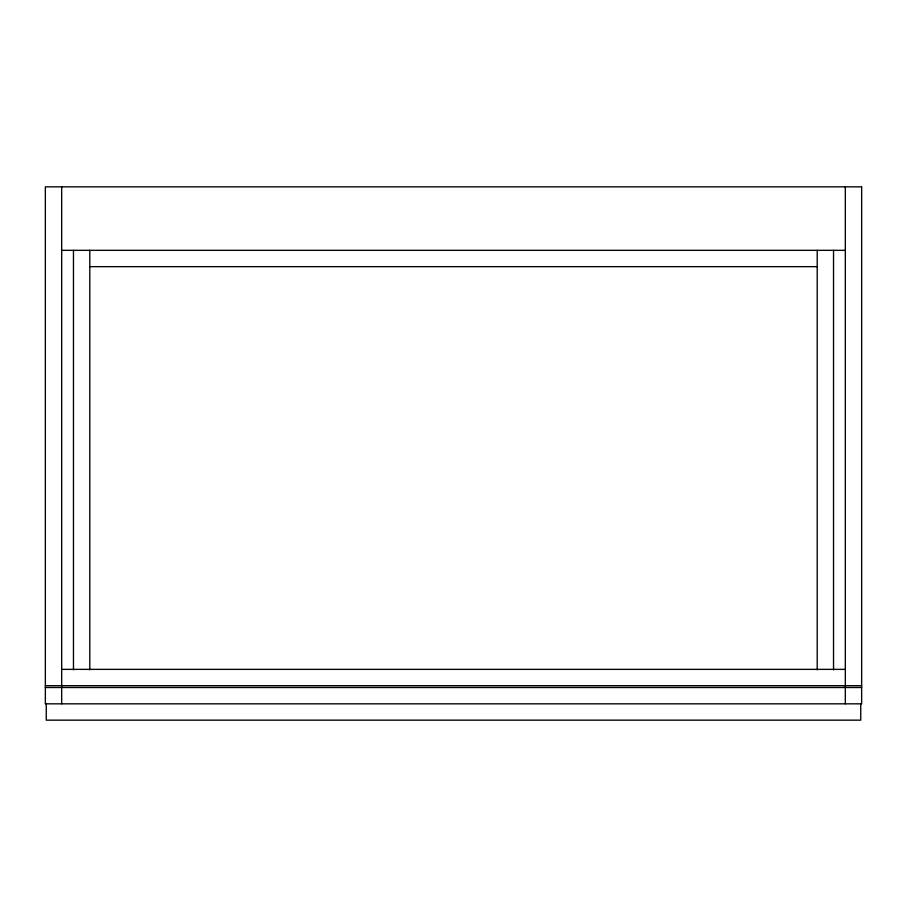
<?xml version="1.0" encoding="UTF-8"?>
<svg xmlns="http://www.w3.org/2000/svg" width="907" height="907" viewBox="0 0 907 907"><rect width="100%" height="100%" fill="white"/><g stroke="black" fill="none" stroke-linecap="round" stroke-linejoin="round"><path stroke-width="1.36" d="M61.676 250.332L845.324 250.332M89.793 266.658L817.207 266.658M61.676 669.366L845.324 669.366M45.35 685.692L861.65 685.692M45.35 687.506L861.65 687.506M860.743 703.832L860.743 720.158L46.257 720.158L46.257 703.832M845.324 186.842L845.324 703.832M833.533 250.332L833.533 669.922M817.207 250.332L817.207 669.819M89.793 250.332L89.793 669.819M73.467 250.332L73.467 669.819M61.676 186.842L61.676 703.832M861.65 186.842L45.35 186.842L45.35 703.832L861.65 703.832L861.65 186.842"/></g></svg>
